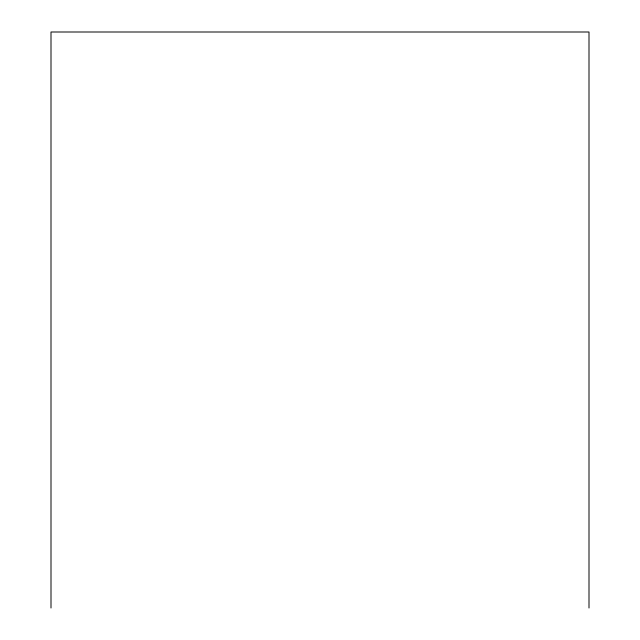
<?xml version="1.0" encoding="UTF-8"?>
<svg xmlns="http://www.w3.org/2000/svg" width="640" height="640" viewBox="0 0 640 640"><rect width="100%" height="100%" fill="white"/><g stroke="black" fill="none" stroke-linecap="round" stroke-linejoin="round"><path stroke-width="0.96" d="M589 608L589 32L51 32L51 608"/></g></svg>
